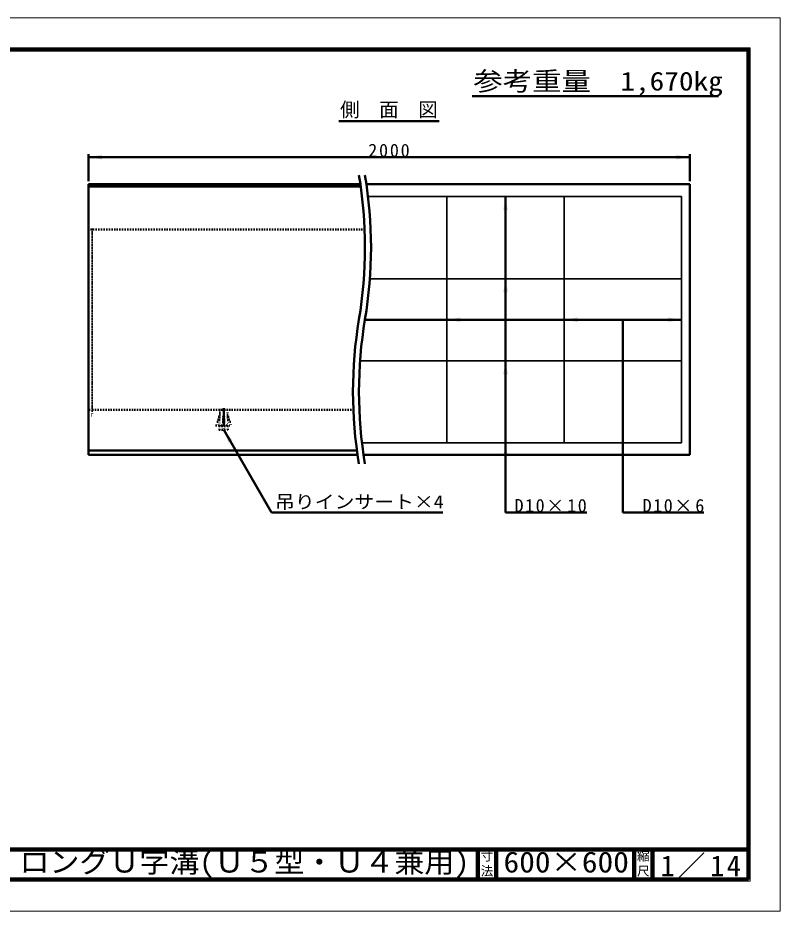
# Model space of a CAD drawing. Units: millimetres, scale not verified. Extents: x -2102 to 2102, y -1485 to 1485.
# Drawn here: x -433 to 2102, y -1485 to 1485 of the extents above; entities that cross this region are included whole.
import ezdxf
from ezdxf.enums import TextEntityAlignment as Align

# ---------------------------------------------------------------- set-up
doc = ezdxf.new("R2010")
doc.units = ezdxf.units.MM
doc.header["$LTSCALE"] = 5
doc.linetypes.add('DOTTED', pattern=[1.75, 0.25, -1.5])
doc.linetypes.add('LONG_DASHED_DOTTED', pattern=[15.25, 12, -1.5, 0.25, -1.5])
doc.layers.add('0-0_V-nasSTD', color=7, linetype='Continuous', lineweight=50)
doc.layers.add('0-1_0', color=7, linetype='Continuous', lineweight=50)
doc.styles.add('ＭＳ ゴシック', font='')
doc.styles.get('ＭＳ ゴシック').set_extended_font_data('MS Gothic')

msp = doc.modelspace()

# ---------------------------------------------------------------- linework, layer by layer
at = {"layer": '0-0_V-nasSTD'}
for p, q in [((-198.238, 1031.777), (-198.238, 941.777)), ((1801.762, 1021.777), (-198.238, 1021.777)), ((1801.762, 1031.777), (1801.762, 941.777)), ((-198.238, 931.777), (-198.238, 31.777)), ((706.475, 931.777), (-198.238, 931.777)), ((-198.238, 924.777), (707.482, 924.777)), ((726.475, 931.777), (1801.762, 931.777)), ((1801.762, 31.777), (1801.762, 931.777)), ((1189.262, 890.777), (1189.262, -159.223)), ((1774.262, 481.277), (721.678, 481.277)), ((1579.262, 481.277), (1579.262, -159.223)), ((410.534, -159.223), (251.762, 115.777)), ((694.934, 46.777), (-198.238, 46.777)), ((697.05, 31.777), (-198.238, 31.777)), ((1801.762, 31.777), (717.05, 31.777)), ((410.534, -159.223), (980.534, -159.223)), ((1189.262, -159.223), (1459.262, -159.223)), ((1579.262, -159.223), (1849.262, -159.223))]:
    msp.add_line(p, q, dxfattribs=at)
at = {"layer": '0-0_V-nasSTD', "lineweight": 35}
for p, q in [((731.88, 890.777), (1774.262, 890.777)), ((994.262, 890.777), (994.262, 71.777)), ((1384.262, 890.777), (1384.262, 71.777)), ((1774.262, 890.777), (1774.262, 71.777)), ((738.028, 617.777), (1774.262, 617.777)), ((705.425, 344.777), (1774.262, 344.777)), ((1774.262, 71.777), (711.762, 71.777))]:
    msp.add_line(p, q, dxfattribs=at)
at = {"layer": '0-0_V-nasSTD', "linetype": 'DOTTED'}
for p, q in [((720.52, 781.777), (-198.238, 781.777)), ((-185.738, 781.777), (-185.738, 162.777)), ((683.004, 181.777), (-198.238, 181.777)), ((238.762, 181.777), (238.762, 155.777)), ((250.762, 160.11), (250.762, 181.777)), ((252.762, 160.134), (252.762, 181.777)), ((-198.238, 162.777), (-185.738, 162.777)), ((238.762, 166.777), (226.762, 129.777)), ((238.762, 155.777), (236.762, 129.777)), ((238.762, 155.777), (249.664, 155.777)), ((249.742, 158.147), (248.762, 128.277)), ((250.14, 159.281), (250.762, 160.11)), ((250.962, 159.51), (251.362, 158.977)), ((251.757, 158.777), (251.762, 158.777)), ((252.162, 158.983), (252.571, 159.546)), ((252.762, 160.134), (253.394, 159.277)), ((253.783, 158.156), (254.762, 128.277)), ((253.861, 155.777), (264.762, 155.777)), ((264.762, 166.777), (276.762, 129.777)), ((264.762, 155.777), (266.762, 129.777)), ((226.762, 129.777), (276.762, 129.777)), ((237.762, 127.777), (265.762, 127.777)), ((237.762, 127.777), (237.762, 116.277)), ((238.762, 129.777), (238.762, 127.777)), ((254.762, 128.277), (248.762, 128.277)), ((251.762, 129.777), (251.762, 128.277)), ((265.762, 127.777), (265.762, 116.277)), ((238.262, 115.777), (237.762, 116.277)), ((238.262, 115.777), (265.262, 115.777)), ((265.262, 115.777), (265.762, 116.277))]:
    msp.add_line(p, q, dxfattribs=at)
at = {"layer": '0-0_V-nasSTD', "linetype": 'LONG_DASHED_DOTTED'}
msp.add_line((251.762, 186.777), (251.762, 110.777), dxfattribs=at)
at = {"layer": '0-0_V-nasSTD', "lineweight": 100}
for p, q in [((-1997.5, -1280), (1997.5, -1280)), ((1097.5, -1280), (1097.5, -1380)), ((1157.5, -1280), (1157.5, -1380)), ((1617.5, -1280), (1617.5, -1380)), ((1677.5, -1280), (1677.5, -1380)), ((-1997.5, -1380), (1997.5, -1380))]:
    msp.add_line(p, q, dxfattribs=at)
at = {"layer": '0-0_V-nasSTD', "lineweight": 18}
for points in [[(-2102.5, -1485), (-2102.5, 1485), (2102.5, 1485), (2102.5, -1485)], [(-2002.5, -1385), (-2002.5, 1385), (2002.5, 1385), (2002.5, -1385)]]:
    msp.add_lwpolyline(points, close=True, dxfattribs=at)
at = {"layer": '0-0_V-nasSTD', "lineweight": 100}
msp.add_lwpolyline([(1997.5, -1380), (1997.5, 1380), (-1997.5, 1380)], dxfattribs=at)
at = {"layer": '0-0_V-nasSTD', "linetype": 'DOTTED'}
for points in [[(264.762, 155.777), (264.762, 181.777), (238.762, 181.777)], [(264.762, 129.777), (264.762, 127.777), (264.762, 129.777)]]:
    msp.add_lwpolyline(points, dxfattribs=at)
at = {"layer": '0-0_V-nasSTD'}
for centre, start, end in [((-728.238, 721.777), 350.47272, 9.52728), ((-708.238, 721.777), 350.47272, 9.52728), ((2131.762, 241.777), 170.47272, 189.52728), ((2151.762, 241.777), 170.47272, 189.52728)]:
    msp.add_arc(centre, 1450, start, end, dxfattribs=at)
at = {"layer": '0-0_V-nasSTD', "linetype": 'DOTTED'}
for centre, radius, start, end in [((251.74, 158.081), 2, 143.1301, 178.12212), ((251.762, 160.11), 1, 180, 216.8699), ((251.762, 159.277), 0.5, 216.8699, 270), ((251.757, 159.277), 0.5, 270, 323.99912), ((251.762, 160.134), 1, 323.99912, 0), ((251.784, 158.09), 2, 1.87788, 36.38357)]:
    msp.add_arc(centre, radius, start, end, dxfattribs=at)
at = {"layer": '0-0_V-nasSTD'}
for points in [[(-198.238, 1021.777), (-153.238, 1014.277), (-153.238, 1029.277)], [(1756.762, 1014.277), (1756.762, 1029.277), (1801.762, 1021.777)], [(1181.762, 845.777), (1189.262, 890.777), (1196.762, 845.777)], [(1181.762, 572.777), (1189.262, 617.777), (1196.762, 572.777)], [(994.262, 481.277), (1039.262, 473.777), (1039.262, 488.777)], [(1384.262, 481.277), (1429.262, 473.777), (1429.262, 488.777)], [(1729.262, 473.777), (1729.262, 488.777), (1774.262, 481.277)], [(1181.762, 299.777), (1189.262, 344.777), (1196.762, 299.777)], [(251.762, 115.777), (267.767, 73.056), (280.757, 80.556)], [(1181.762, 26.777), (1189.262, 71.777), (1196.762, 26.777)]]:
    msp.add_solid(points, dxfattribs=at)
at = {"layer": '0-1_0'}
for p, q in [((1078.036, 1224.753), (1898.036, 1224.753)), ((634.762, 1141.777), (968.762, 1141.777))]:
    msp.add_line(p, q, dxfattribs=at)

# ---------------------------------------------------------------- texts
at = {"layer": '0-0_V-nasSTD', "style": 'ＭＳ ゴシック'}
for s, height, width, p in [('参考重量\u30001,670kg', 62.32, 1.15, (1082.036, 1224.753)), ('吊りインサート×4', 43.99, 1.1, (422.534, -159.223)), ('ロングＵ字溝(Ｕ５型・Ｕ４兼用)', 69.65, 1.05, (-427.5, -1377.5)), ('600×600', 69.65, 1.1, (1182.5, -1377.5))]:
    msp.add_text(s, height=height, dxfattribs=dict(at, width=width)).set_placement(p, align=Align.BOTTOM_LEFT)
for s, height, p in [('側\u3000面\u3000図', 47.65, (638.758, 1141.777)), ('寸', 30.79, (1106.482, -1326.001)), ('縮', 30.79, (1626.482, -1326.001)), ('法', 30.79, (1106.476, -1375.99)), ('尺', 30.79, (1626.476, -1375.99))]:
    msp.add_text(s, height=height, dxfattribs=at).set_placement(p, align=Align.BOTTOM_LEFT)
at = {"layer": '0-0_V-nasSTD', "attachment_point": 7, "style": 'ＭＳ ゴシック'}
for s, insert, char_height in [('\\T1.2;2000', (732.656, 1021.777), 43.99), ('\\T1.17;D10×10', (1219.262, -159.223), 43.99), ('\\T1.17;D10×6', (1645.262, -159.223), 43.99), ('\\T1.16;1／14', (1704.533, -1377.418), 69.65)]:
    msp.add_mtext(s, dxfattribs=dict(at, insert=insert, char_height=char_height))

doc.saveas('drawing.dxf')
